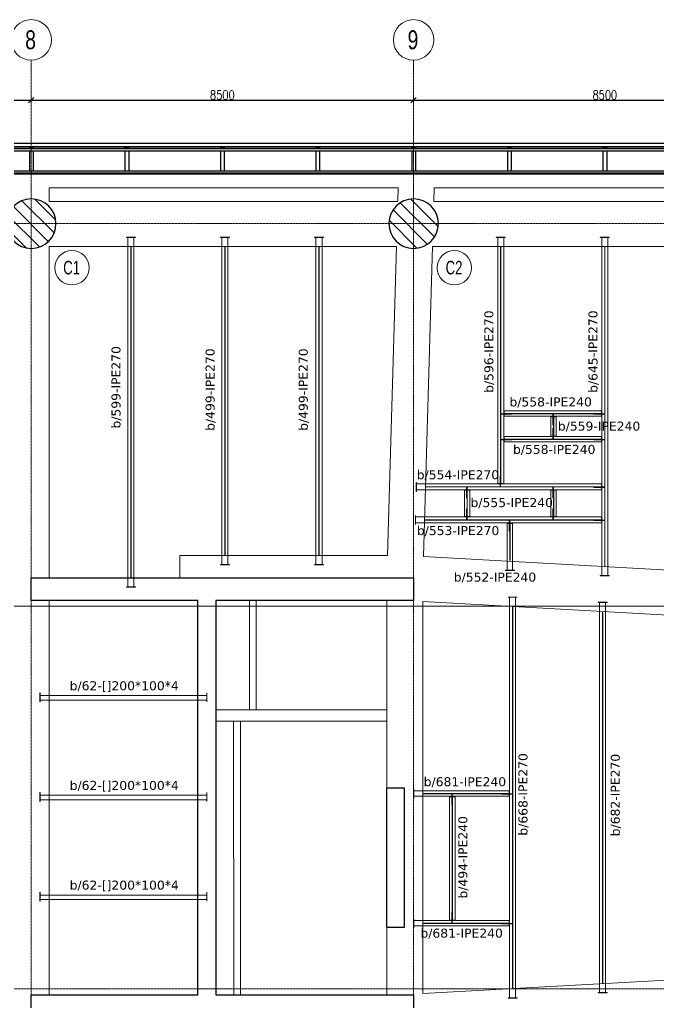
# Model space of a CAD drawing. Header units: millimetres. Extents: x -900 to 75388, y -21218 to 30031.
# Drawn here: x 11539 to 25736, y 8203 to 30031 of the extents above; entities that cross this region are included whole.
import ezdxf
from ezdxf.enums import TextEntityAlignment as Align

# ---------------------------------------------------------------- set-up
doc = ezdxf.new("R2010")
doc.units = ezdxf.units.MM
doc.linetypes.add('Grid Line', pattern=[3.33375, 1.905, -0.47625, 0.47625, -0.47625])
for name, color, linetype, lineweight in [('0-1', 7, 'Continuous', 5), ('A_ALMA', 255, 'Continuous', 5), ('E_B_PLACA-1', 10, 'Continuous', 25), ('E_B_PLACA-2', 254, 'Continuous', 25), ('E_COLUMNAS', 1, 'Continuous', 18), ('E_COLUMNAS-3', 1, 'Continuous', 35), ('E_COLUMNAS-4', 1, 'Continuous', 25), ('E_EJES', 8, 'Continuous', 9), ('E_EJES-1', 8, 'Grid Line', 9), ('E_MUROS-1', 2, 'Continuous', 25), ('E_TEXTO', 3, 'Continuous', 9), ('E_VIGAS', 5, 'Continuous', 9), ('E_VIGAS-1', 5, 'Continuous', 25), ('E_VIGAS-2', 10, 'Continuous', 25), ('E_VIGAS-3', 5, 'Continuous', 25), ('I-WALL-1', 2, 'Continuous', 18), ('P-PLATINA', 6, 'Continuous', 15), ('VIGAS_HCB', 253, 'Continuous', 15)]:
    doc.layers.add(name, color=color, linetype=linetype, lineweight=lineweight)
doc.layers.add('COTAS', color=8, linetype='Continuous')
doc.styles.add('Arial Narrow', font='', dxfattribs={"width": 0.85, "height": 0.3})
doc.styles.add('CNI_COTAS', font='romans.shx', dxfattribs={"width": 0.8})
doc.styles.add('Swis721 LtCn BT', font='swisscl.ttf', dxfattribs={"height": 0.42})
doc.styles.add('VERDANA', font='verdana.ttf')
doc.styles.get('Arial Narrow').set_extended_font_data('Arial Narrow')
doc.dimstyles.new('1.5', dxfattribs={"dimscale": 0, "dimtxt": 200, "dimasz": 120, "dimexe": 4, "dimexo": 4, "dimgap": 15, "dimtad": 1, "dimdec": 0, "dimzin": 4, "dimdsep": 46, "dimtxsty": 'CNI_COTAS', "dimblk": 'OBLIQUE', "dimcen": -0.09, "dimclrd": 256, "dimclrt": 3, "dimadec": 0, "dimazin": 0, "dimtfac": 1, "dimtdec": 0, "dimtmove": 2, "dimatfit": 0, "dimldrblk": 'OBLIQUE', "dimfxl": 0.05, "dimtolj": 1, "dimtzin": 0, "dimarcsym": 0})

# ---------------------------------------------------------------- blocks, each defined once
blk = doc.blocks.new('EST_SFM_VIGA-METALICA-SECCION-C - EST_SFM_VIGA-METALICA-UPN160-1604346-_58_00m_N_E_-NIVEL-15 DOC')
at = {"layer": 'E_VIGAS-1'}
for p, q in [((30.11, 0.018), (-30.277, 0.018)), ((-30.272, -0.047), (30.104, -0.047))]:
    blk.add_line(p, q, dxfattribs=at)
blk = doc.blocks.new('EST_SFM_VIGA-METALICA-SECCION-C - EST_SFM_VIGA-METALICA-UPN100-1526554-_58_00m_N_E_-NIVEL-15 DOC')
at = {"layer": 'E_VIGAS-2'}
for p, q in [((34.942, 0.018), (-34.929, 0.018)), ((-34.929, -0.032), (34.942, -0.032))]:
    blk.add_line(p, q, dxfattribs=at)
blk = doc.blocks.new('EST_SFM_VIGA-METALICA-SECCION-C - EST_SFM_VIGA-METALICA-UPN100-1526616-_58_00m_N_E_-NIVEL-15 DOC')
at = {"layer": 'E_VIGAS-2'}
for p, q in [((34.044, 0.032), (-34.827, 0.032)), ((-34.827, -0.018), (34.044, -0.018))]:
    blk.add_line(p, q, dxfattribs=at)
blk = doc.blocks.new('DCTIB_CNI_EST_MOD-1A-FAC_0001_rvt-1-_58_00m_N_E_-NIVEL-15 DOC')
at = {"layer": 'E_B_PLACA-1'}
for p, q in [((-75.147, 167.83), (-5.177, 167.83)), ((-5.727, 167.28), (-74.597, 167.28))]:
    blk.add_line(p, q, dxfattribs=at)
at = {"layer": 'E_B_PLACA-2'}
for p, q in [((-5.177, 167.83), (-75.147, 167.83)), ((-74.597, 167.28), (-5.727, 167.28))]:
    blk.add_line(p, q, dxfattribs=at)
at = {"layer": 'E_VIGAS-1'}
for p, q in [((-65.665, 167.864), (-65.665, 167.878)), ((-65.665, 167.859), (-65.665, 167.864)), ((-65.66, 167.878), (-65.66, 167.864)), ((-65.66, 167.864), (-65.66, 167.859)), ((-63.54, 167.864), (-63.54, 167.878)), ((-63.54, 167.859), (-63.54, 167.864)), ((-63.535, 167.878), (-63.535, 167.864)), ((-63.535, 167.864), (-63.535, 167.859)), ((-61.415, 167.864), (-61.415, 167.878)), ((-61.415, 167.859), (-61.415, 167.864)), ((-61.41, 167.878), (-61.41, 167.864)), ((-61.41, 167.864), (-61.41, 167.859)), ((-59.29, 167.864), (-59.29, 167.878)), ((-59.29, 167.859), (-59.29, 167.864)), ((-59.285, 167.878), (-59.285, 167.864)), ((-59.285, 167.864), (-59.285, 167.859)), ((-57.165, 167.864), (-57.165, 167.878)), ((-57.165, 167.859), (-57.165, 167.864)), ((-57.16, 167.878), (-57.16, 167.864)), ((-57.16, 167.864), (-57.16, 167.859)), ((-55.04, 167.864), (-55.04, 167.878)), ((-55.04, 167.859), (-55.04, 167.864)), ((-55.035, 167.878), (-55.035, 167.864)), ((-55.035, 167.864), (-55.035, 167.859)), ((-52.915, 167.864), (-52.915, 167.878)), ((-52.915, 167.859), (-52.915, 167.864)), ((-52.91, 167.878), (-52.91, 167.864)), ((-52.91, 167.864), (-52.91, 167.859)), ((-65.703, 167.858), (-65.703, 167.859)), ((-65.703, 167.859), (-65.675, 167.859)), ((-65.621, 167.858), (-65.703, 167.858)), ((-65.703, 167.858), (-65.703, 167.83)), ((-65.703, 167.78), (-65.703, 167.33)), ((-65.649, 167.859), (-65.621, 167.859)), ((-65.621, 167.859), (-65.621, 167.858)), ((-65.621, 167.858), (-65.621, 167.83)), ((-65.621, 167.78), (-65.621, 167.33)), ((-63.578, 167.858), (-63.578, 167.859)), ((-63.578, 167.859), (-63.55, 167.859)), ((-63.496, 167.858), (-63.578, 167.858)), ((-63.578, 167.858), (-63.578, 167.83)), ((-63.578, 167.78), (-63.578, 167.33)), ((-63.524, 167.859), (-63.496, 167.859)), ((-63.496, 167.859), (-63.496, 167.858)), ((-63.496, 167.858), (-63.496, 167.83)), ((-63.496, 167.78), (-63.496, 167.33)), ((-61.453, 167.858), (-61.453, 167.859)), ((-61.453, 167.859), (-61.425, 167.859)), ((-61.371, 167.858), (-61.453, 167.858)), ((-61.453, 167.858), (-61.453, 167.83)), ((-61.453, 167.78), (-61.453, 167.33)), ((-61.399, 167.859), (-61.371, 167.859)), ((-61.371, 167.859), (-61.371, 167.858)), ((-61.371, 167.858), (-61.371, 167.83)), ((-61.371, 167.78), (-61.371, 167.33)), ((-59.328, 167.859), (-59.3, 167.859)), ((-59.328, 167.858), (-59.328, 167.859)), ((-59.246, 167.858), (-59.328, 167.858)), ((-59.328, 167.83), (-59.328, 167.858)), ((-59.328, 167.33), (-59.328, 167.78)), ((-59.274, 167.859), (-59.246, 167.859)), ((-59.246, 167.859), (-59.246, 167.858)), ((-59.246, 167.83), (-59.246, 167.858)), ((-59.246, 167.33), (-59.246, 167.78)), ((-57.203, 167.858), (-57.203, 167.859)), ((-57.203, 167.859), (-57.176, 167.859)), ((-57.121, 167.858), (-57.203, 167.858)), ((-57.203, 167.858), (-57.203, 167.83)), ((-57.203, 167.78), (-57.203, 167.33)), ((-57.149, 167.859), (-57.121, 167.859)), ((-57.121, 167.859), (-57.121, 167.858)), ((-57.121, 167.858), (-57.121, 167.83)), ((-57.121, 167.78), (-57.121, 167.33)), ((-55.078, 167.858), (-55.078, 167.859)), ((-55.078, 167.859), (-55.05, 167.859)), ((-54.996, 167.858), (-55.078, 167.858)), ((-55.078, 167.858), (-55.078, 167.83)), ((-55.078, 167.78), (-55.078, 167.33)), ((-55.024, 167.859), (-54.996, 167.859)), ((-54.996, 167.859), (-54.996, 167.858)), ((-54.996, 167.858), (-54.996, 167.83)), ((-54.996, 167.78), (-54.996, 167.33)), ((-52.953, 167.858), (-52.953, 167.859)), ((-52.953, 167.859), (-52.925, 167.859)), ((-52.871, 167.858), (-52.953, 167.858)), ((-52.953, 167.858), (-52.953, 167.83)), ((-52.953, 167.78), (-52.953, 167.33)), ((-52.899, 167.859), (-52.871, 167.859)), ((-52.871, 167.859), (-52.871, 167.858)), ((-52.871, 167.858), (-52.871, 167.83)), ((-52.871, 167.78), (-52.871, 167.33)), ((-65.703, 167.28), (-65.703, 167.263)), ((-65.621, 167.263), (-65.703, 167.263)), ((-65.621, 167.28), (-65.621, 167.263)), ((-63.578, 167.28), (-63.578, 167.263)), ((-63.496, 167.263), (-63.578, 167.263)), ((-63.496, 167.28), (-63.496, 167.263)), ((-61.453, 167.28), (-61.453, 167.263)), ((-61.371, 167.263), (-61.453, 167.263)), ((-61.371, 167.28), (-61.371, 167.263)), ((-59.328, 167.263), (-59.328, 167.28)), ((-59.246, 167.263), (-59.328, 167.263)), ((-59.246, 167.263), (-59.246, 167.28)), ((-57.203, 167.28), (-57.203, 167.263)), ((-57.121, 167.263), (-57.203, 167.263)), ((-57.121, 167.28), (-57.121, 167.263)), ((-55.078, 167.28), (-55.078, 167.263)), ((-54.996, 167.263), (-55.078, 167.263)), ((-54.996, 167.28), (-54.996, 167.263)), ((-52.953, 167.28), (-52.953, 167.26)), ((-52.871, 167.26), (-52.953, 167.26)), ((-52.871, 167.28), (-52.871, 167.26))]:
    blk.add_line(p, q, dxfattribs=at)
for points, knots in [([(-65.675, 167.859), (-65.674, 167.859), (-65.673, 167.859), (-65.67, 167.859), (-65.668, 167.86), (-65.666, 167.86), (-65.665, 167.862), (-65.665, 167.863), (-65.665, 167.864)], [0, 0, 0, 0, 0.142857, 0.285714, 0.428571, 0.571429, 0.785714, 1, 1, 1, 1]), ([(-65.665, 167.864), (-65.665, 167.863), (-65.665, 167.862), (-65.667, 167.86), (-65.668, 167.86), (-65.67, 167.859), (-65.671, 167.859), (-65.672, 167.859), (-65.674, 167.859), (-65.675, 167.859)], [0, 0, 0, 0, 0.285714, 0.428571, 0.571429, 0.678571, 0.732143, 0.785714, 1, 1, 1, 1]), ([(-65.649, 167.859), (-65.65, 167.859), (-65.651, 167.859), (-65.654, 167.859), (-65.656, 167.86), (-65.658, 167.86), (-65.659, 167.862), (-65.66, 167.863), (-65.66, 167.864)], [0, 0, 0, 0, 0.142857, 0.285714, 0.428571, 0.571429, 0.785714, 1, 1, 1, 1]), ([(-65.66, 167.864), (-65.66, 167.863), (-65.659, 167.862), (-65.658, 167.86), (-65.656, 167.86), (-65.655, 167.859), (-65.654, 167.859), (-65.652, 167.859), (-65.65, 167.859), (-65.649, 167.859)], [0, 0, 0, 0, 0.285714, 0.428571, 0.571429, 0.678571, 0.732143, 0.785714, 1, 1, 1, 1]), ([(-63.55, 167.859), (-63.549, 167.859), (-63.548, 167.859), (-63.545, 167.859), (-63.543, 167.86), (-63.541, 167.86), (-63.54, 167.862), (-63.54, 167.863), (-63.54, 167.864)], [0, 0, 0, 0, 0.142857, 0.285714, 0.428571, 0.571429, 0.785714, 1, 1, 1, 1]), ([(-63.54, 167.864), (-63.54, 167.863), (-63.54, 167.862), (-63.542, 167.86), (-63.543, 167.86), (-63.545, 167.859), (-63.546, 167.859), (-63.547, 167.859), (-63.549, 167.859), (-63.55, 167.859)], [0, 0, 0, 0, 0.285714, 0.428571, 0.571429, 0.678571, 0.732143, 0.785714, 1, 1, 1, 1]), ([(-63.524, 167.859), (-63.525, 167.859), (-63.526, 167.859), (-63.529, 167.859), (-63.531, 167.86), (-63.533, 167.86), (-63.534, 167.862), (-63.535, 167.863), (-63.535, 167.864)], [0, 0, 0, 0, 0.142857, 0.285714, 0.428571, 0.571429, 0.785714, 1, 1, 1, 1]), ([(-63.535, 167.864), (-63.535, 167.863), (-63.534, 167.862), (-63.533, 167.86), (-63.531, 167.86), (-63.53, 167.859), (-63.529, 167.859), (-63.527, 167.859), (-63.525, 167.859), (-63.524, 167.859)], [0, 0, 0, 0, 0.285714, 0.428571, 0.571429, 0.678571, 0.732143, 0.785714, 1, 1, 1, 1]), ([(-61.425, 167.859), (-61.424, 167.859), (-61.423, 167.859), (-61.42, 167.859), (-61.418, 167.86), (-61.416, 167.86), (-61.415, 167.862), (-61.415, 167.863), (-61.415, 167.864)], [0, 0, 0, 0, 0.142857, 0.285714, 0.428571, 0.571429, 0.785714, 1, 1, 1, 1]), ([(-61.415, 167.864), (-61.415, 167.863), (-61.415, 167.862), (-61.417, 167.86), (-61.418, 167.86), (-61.42, 167.859), (-61.421, 167.859), (-61.422, 167.859), (-61.424, 167.859), (-61.425, 167.859)], [0, 0, 0, 0, 0.285714, 0.428571, 0.571429, 0.678571, 0.732143, 0.785714, 1, 1, 1, 1]), ([(-61.399, 167.859), (-61.4, 167.859), (-61.401, 167.859), (-61.404, 167.859), (-61.406, 167.86), (-61.408, 167.86), (-61.409, 167.862), (-61.41, 167.863), (-61.41, 167.864)], [0, 0, 0, 0, 0.142857, 0.285714, 0.428571, 0.571429, 0.785714, 1, 1, 1, 1]), ([(-61.41, 167.864), (-61.41, 167.863), (-61.409, 167.862), (-61.408, 167.86), (-61.406, 167.86), (-61.405, 167.859), (-61.404, 167.859), (-61.402, 167.859), (-61.4, 167.859), (-61.399, 167.859)], [0, 0, 0, 0, 0.285714, 0.428571, 0.571429, 0.678571, 0.732143, 0.785714, 1, 1, 1, 1]), ([(-59.29, 167.864), (-59.29, 167.863), (-59.29, 167.862), (-59.292, 167.86), (-59.293, 167.86), (-59.295, 167.859), (-59.296, 167.859), (-59.297, 167.859), (-59.299, 167.859), (-59.3, 167.859)], [0, 0, 0, 0, 0.285714, 0.428571, 0.571429, 0.678571, 0.732143, 0.785714, 1, 1, 1, 1]), ([(-59.3, 167.859), (-59.299, 167.859), (-59.298, 167.859), (-59.295, 167.859), (-59.293, 167.86), (-59.291, 167.86), (-59.29, 167.862), (-59.29, 167.863), (-59.29, 167.864)], [0, 0, 0, 0, 0.142857, 0.285714, 0.428571, 0.571429, 0.785714, 1, 1, 1, 1]), ([(-59.285, 167.864), (-59.285, 167.863), (-59.284, 167.862), (-59.283, 167.86), (-59.281, 167.86), (-59.28, 167.859), (-59.279, 167.859), (-59.277, 167.859), (-59.275, 167.859), (-59.274, 167.859)], [0, 0, 0, 0, 0.285714, 0.428571, 0.571429, 0.678571, 0.732143, 0.785714, 1, 1, 1, 1]), ([(-59.274, 167.859), (-59.275, 167.859), (-59.276, 167.859), (-59.279, 167.859), (-59.281, 167.86), (-59.283, 167.86), (-59.284, 167.862), (-59.285, 167.863), (-59.285, 167.864)], [0, 0, 0, 0, 0.142857, 0.285714, 0.428571, 0.571429, 0.785714, 1, 1, 1, 1]), ([(-57.176, 167.859), (-57.175, 167.859), (-57.173, 167.859), (-57.171, 167.859), (-57.168, 167.86), (-57.167, 167.86), (-57.165, 167.862), (-57.165, 167.863), (-57.165, 167.864)], [0, 0, 0, 0, 0.142857, 0.285714, 0.428571, 0.571429, 0.785714, 1, 1, 1, 1]), ([(-57.165, 167.864), (-57.165, 167.863), (-57.165, 167.862), (-57.167, 167.86), (-57.168, 167.86), (-57.17, 167.859), (-57.171, 167.859), (-57.173, 167.859), (-57.174, 167.859), (-57.176, 167.859)], [0, 0, 0, 0, 0.285714, 0.428571, 0.571429, 0.678571, 0.732143, 0.785714, 1, 1, 1, 1]), ([(-57.149, 167.859), (-57.15, 167.859), (-57.152, 167.859), (-57.154, 167.859), (-57.156, 167.86), (-57.158, 167.86), (-57.16, 167.862), (-57.16, 167.863), (-57.16, 167.864)], [0, 0, 0, 0, 0.142857, 0.285714, 0.428571, 0.571429, 0.785714, 1, 1, 1, 1]), ([(-57.16, 167.864), (-57.16, 167.863), (-57.159, 167.862), (-57.158, 167.86), (-57.156, 167.86), (-57.155, 167.859), (-57.154, 167.859), (-57.152, 167.859), (-57.15, 167.859), (-57.149, 167.859)], [0, 0, 0, 0, 0.285714, 0.428571, 0.571429, 0.678571, 0.732143, 0.785714, 1, 1, 1, 1]), ([(-55.05, 167.859), (-55.049, 167.859), (-55.048, 167.859), (-55.045, 167.859), (-55.043, 167.86), (-55.041, 167.86), (-55.04, 167.862), (-55.04, 167.863), (-55.04, 167.864)], [0, 0, 0, 0, 0.142857, 0.285714, 0.428571, 0.571429, 0.785714, 1, 1, 1, 1]), ([(-55.04, 167.864), (-55.04, 167.863), (-55.04, 167.862), (-55.042, 167.86), (-55.043, 167.86), (-55.045, 167.859), (-55.046, 167.859), (-55.047, 167.859), (-55.049, 167.859), (-55.05, 167.859)], [0, 0, 0, 0, 0.285714, 0.428571, 0.571429, 0.678571, 0.732143, 0.785714, 1, 1, 1, 1]), ([(-55.024, 167.859), (-55.025, 167.859), (-55.026, 167.859), (-55.029, 167.859), (-55.031, 167.86), (-55.033, 167.86), (-55.034, 167.862), (-55.035, 167.863), (-55.035, 167.864)], [0, 0, 0, 0, 0.142857, 0.285714, 0.428571, 0.571429, 0.785714, 1, 1, 1, 1]), ([(-55.035, 167.864), (-55.035, 167.863), (-55.034, 167.862), (-55.033, 167.86), (-55.031, 167.86), (-55.03, 167.859), (-55.029, 167.859), (-55.027, 167.859), (-55.025, 167.859), (-55.024, 167.859)], [0, 0, 0, 0, 0.285714, 0.428571, 0.571429, 0.678571, 0.732143, 0.785714, 1, 1, 1, 1]), ([(-52.925, 167.859), (-52.924, 167.859), (-52.923, 167.859), (-52.92, 167.859), (-52.918, 167.86), (-52.916, 167.86), (-52.915, 167.862), (-52.915, 167.863), (-52.915, 167.864)], [0, 0, 0, 0, 0.142857, 0.285714, 0.428571, 0.571429, 0.785714, 1, 1, 1, 1]), ([(-52.915, 167.864), (-52.915, 167.863), (-52.915, 167.862), (-52.917, 167.86), (-52.918, 167.86), (-52.92, 167.859), (-52.921, 167.859), (-52.922, 167.859), (-52.924, 167.859), (-52.925, 167.859)], [0, 0, 0, 0, 0.285714, 0.428571, 0.571429, 0.678571, 0.732143, 0.785714, 1, 1, 1, 1]), ([(-52.899, 167.859), (-52.9, 167.859), (-52.901, 167.859), (-52.904, 167.859), (-52.906, 167.86), (-52.908, 167.86), (-52.909, 167.862), (-52.91, 167.863), (-52.91, 167.864)], [0, 0, 0, 0, 0.142857, 0.285714, 0.428571, 0.571429, 0.785714, 1, 1, 1, 1]), ([(-52.91, 167.864), (-52.91, 167.863), (-52.909, 167.862), (-52.908, 167.86), (-52.906, 167.86), (-52.905, 167.859), (-52.904, 167.859), (-52.902, 167.859), (-52.9, 167.859), (-52.899, 167.859)], [0, 0, 0, 0, 0.285714, 0.428571, 0.571429, 0.678571, 0.732143, 0.785714, 1, 1, 1, 1])]:
    blk.add_open_spline(points, degree=3, knots=knots, dxfattribs=at)
for name, p in [('EST_SFM_VIGA-METALICA-SECCION-C - EST_SFM_VIGA-METALICA-UPN160-1604346-_58_00m_N_E_-NIVEL-15 DOC', (-40.081, 167.925)), ('EST_SFM_VIGA-METALICA-SECCION-C - EST_SFM_VIGA-METALICA-UPN100-1526554-_58_00m_N_E_-NIVEL-15 DOC', (-40.169, 167.812)), ('EST_SFM_VIGA-METALICA-SECCION-C - EST_SFM_VIGA-METALICA-UPN100-1526616-_58_00m_N_E_-NIVEL-15 DOC', (-39.77, 167.298))]:
    blk.add_blockref(name, p, dxfattribs=at)
blk = doc.blocks.new('EST_SCM_COLUMNA-SECCION-CIRCULAR - EST_SCM_COLUMNA-CONCRETO-CIRCULAR_Ø_110cm-1246219-_58_00m_N_E_-NIVEL-15 DOC')
at = {"layer": 'E_COLUMNAS'}
h = blk.add_hatch(dxfattribs=at)
h.set_pattern_fill('FP_15', color=256, style=0, pattern_type=2)
h.set_pattern_definition([(135, (65.662, -166.162), (-0.15909903, -0.15909903), [])])
h.paths.add_polyline_path([(0.041, -0.548), (0.122, -0.536), (0.201, -0.512), (0.275, -0.476), (0.343, -0.43), (0.403, -0.374), (0.454, -0.31), (0.496, -0.239), (0.526, -0.162), (0.544, -0.082), (0.55, 0), (0.544, 0.082), (0.526, 0.162), (0.492, 0.245), (0.454, 0.31), (0.402, 0.375), (0.343, 0.43), (0.275, 0.476), (0.201, 0.512), (0.122, 0.536), (0.041, 0.548), (-0.041, 0.548), (-0.122, 0.536), (-0.201, 0.512), (-0.275, 0.476), (-0.343, 0.43), (-0.403, 0.374), (-0.454, 0.31), (-0.496, 0.239), (-0.526, 0.162), (-0.544, 0.082), (-0.55, 0), (-0.544, -0.082), (-0.526, -0.162), (-0.496, -0.239), (-0.454, -0.31), (-0.403, -0.374), (-0.343, -0.43), (-0.275, -0.476), (-0.201, -0.512), (-0.122, -0.536), (-0.041, -0.548)])
at = {"layer": 'E_COLUMNAS-4'}
for start, end in [(0, 180), (180, 0)]:
    blk.add_arc((0, 0), 0.55, start, end, dxfattribs=at)
blk = doc.blocks.new('EST_SCM_COLUMNA-SECCION-CIRCULAR - EST_SCM_COLUMNA-CONCRETO-CIRCULAR_Ø_110cm-V18-_58_00m_N_E_-NIVEL-15 DOC')
at = {"layer": 'E_COLUMNAS'}
h = blk.add_hatch(dxfattribs=at)
h.set_pattern_fill('FP_17', color=256, style=0, pattern_type=2)
h.set_pattern_definition([(135, (57.162, -166.162), (-0.15909903, -0.15909903), [])])
h.paths.add_polyline_path([(-0.041, -0.548), (0.041, -0.548), (0.122, -0.536), (0.204, -0.511), (0.275, -0.476), (0.343, -0.43), (0.403, -0.374), (0.454, -0.31), (0.496, -0.239), (0.526, -0.162), (0.544, -0.082), (0.55, 0), (0.544, 0.082), (0.526, 0.162), (0.496, 0.239), (0.454, 0.31), (0.402, 0.375), (0.343, 0.43), (0.275, 0.476), (0.201, 0.512), (0.122, 0.536), (0.041, 0.548), (-0.041, 0.548), (-0.122, 0.536), (-0.201, 0.512), (-0.275, 0.476), (-0.343, 0.43), (-0.403, 0.374), (-0.454, 0.31), (-0.496, 0.239), (-0.526, 0.162), (-0.544, 0.082), (-0.55, 0), (-0.544, -0.082), (-0.526, -0.162), (-0.496, -0.239), (-0.454, -0.31), (-0.403, -0.374), (-0.343, -0.43), (-0.275, -0.476), (-0.201, -0.512), (-0.122, -0.536), (-0.079, -0.543)])
at = {"layer": 'E_COLUMNAS-4'}
for start, end in [(0, 180), (180, 0)]:
    blk.add_arc((0, 0), 0.55, start, end, dxfattribs=at)
blk = doc.blocks.new('Grid - CNI_NOMBRE EJES-372759-_58_00m_N_E_-NIVEL-15 DOC')
at = {"layer": 'E_EJES'}
blk.add_circle((0, 0), 0.003, dxfattribs=at)
blk = doc.blocks.new('CNI_TAG COLUMNAS CONCRETO MARCA - CNI_COLUMNA CONCRETO-582370-_58_00m_N_E_-NIVEL-15 DOC')
at = {"layer": 'E_TEXTO'}
for start, end in [(360, 180), (180, 360)]:
    blk.add_arc((0.00026, -0.00015), 0.00254, start, end, dxfattribs=at)
blk = doc.blocks.new('_Oblique')
at = {"color": 0, "linetype": 'ByBlock', "lineweight": -2}
blk.add_line((-0.5, -0.5), (0.5, 0.5), dxfattribs=at)
blk = doc.blocks.new('*D171')
at = {"layer": 'COTAS', "lineweight": -2, "transparency": 16777216}
blk.add_line((3296, 28243), (11796, 28243), dxfattribs=at)
at = {"layer": 'Defpoints', "color": 0, "transparency": 16777216}
for p in [(3296, 28243), (11796, 28243), (11796, 28243)]:
    blk.add_point(p, dxfattribs=at)
at = {"layer": 'COTAS', "lineweight": -2, "transparency": 16777216, "xscale": 120, "yscale": 120, "zscale": 120, "rotation": 180}
blk.add_blockref('_Oblique', (3296, 28243), dxfattribs=at)
at = {"layer": 'COTAS', "lineweight": -2, "transparency": 16777216, "xscale": 120, "yscale": 120, "zscale": 120}
blk.add_blockref('_Oblique', (11796, 28243), dxfattribs=at)
at = {"layer": 'COTAS', "color": 3, "transparency": 16777216, "insert": (7546, 28358), "char_height": 200, "attachment_point": 5, "style": 'CNI_COTAS'}
blk.add_mtext('\\A1;8500', dxfattribs=at)
blk = doc.blocks.new('*D172')
at = {"layer": 'COTAS', "lineweight": -2, "transparency": 16777216}
blk.add_line((11796, 28243), (20296, 28243), dxfattribs=at)
at = {"layer": 'Defpoints', "color": 0, "transparency": 16777216}
for p in [(11796, 28243), (20296, 28243), (20296, 28243)]:
    blk.add_point(p, dxfattribs=at)
at = {"layer": 'COTAS', "lineweight": -2, "transparency": 16777216, "xscale": 120, "yscale": 120, "zscale": 120, "rotation": 180}
blk.add_blockref('_Oblique', (11796, 28243), dxfattribs=at)
at = {"layer": 'COTAS', "lineweight": -2, "transparency": 16777216, "xscale": 120, "yscale": 120, "zscale": 120}
blk.add_blockref('_Oblique', (20296, 28243), dxfattribs=at)
at = {"layer": 'COTAS', "color": 3, "transparency": 16777216, "insert": (16046, 28358), "char_height": 200, "attachment_point": 5, "style": 'CNI_COTAS'}
blk.add_mtext('\\A1;8500', dxfattribs=at)
blk = doc.blocks.new('*D173')
at = {"layer": 'COTAS', "lineweight": -2, "transparency": 16777216}
blk.add_line((20296, 28243), (28796, 28243), dxfattribs=at)
at = {"layer": 'Defpoints', "color": 0, "transparency": 16777216}
for p in [(20296, 28243), (28796, 28243), (28796, 28243)]:
    blk.add_point(p, dxfattribs=at)
at = {"layer": 'COTAS', "lineweight": -2, "transparency": 16777216, "xscale": 120, "yscale": 120, "zscale": 120, "rotation": 180}
blk.add_blockref('_Oblique', (20296, 28243), dxfattribs=at)
at = {"layer": 'COTAS', "lineweight": -2, "transparency": 16777216, "xscale": 120, "yscale": 120, "zscale": 120}
blk.add_blockref('_Oblique', (28796, 28243), dxfattribs=at)
at = {"layer": 'COTAS', "color": 3, "transparency": 16777216, "insert": (24546, 28358), "char_height": 200, "attachment_point": 5, "style": 'CNI_COTAS'}
blk.add_mtext('\\A1;8500', dxfattribs=at)

msp = doc.modelspace()

# ---------------------------------------------------------------- linework, layer by layer
at = {"layer": 'A_ALMA'}
for p, q in [((14009.6, 17640.2), (14009.6, 24980)), ((14016.2, 17640.2), (14016.2, 24980)), ((16099.6, 18140.2), (16099.6, 24980)), ((16106.2, 18140.2), (16106.2, 24980)), ((18189.6, 18140.2), (18189.6, 24980)), ((18196.2, 18140.2), (18196.2, 24980)), ((22229.1, 19730.9), (22229.1, 24980)), ((22235.7, 19730.9), (22235.7, 24980)), ((24543, 17892.7), (24543, 24980)), ((24549.6, 17892.7), (24549.6, 24980)), ((22309.9, 21283.3), (24469.8, 21283.3)), ((22309.9, 21277.1), (24469.8, 21277.1)), ((23404.4, 20780.2), (23404.4, 21210.2)), ((23410.6, 20780.2), (23410.6, 21210.2)), ((22309.9, 20713.3), (24469.8, 20713.3)), ((22309.9, 20707.1), (24469.8, 20707.1)), ((20572.5, 19656.7), (24469.9, 19656.7)), ((20572.5, 19650.1), (24469.9, 19650.1)), ((21483.4, 18995.9), (21483.4, 19576.1)), ((21489.6, 18995.9), (21489.6, 19576.1)), ((23403.4, 18995.9), (23403.4, 19576.1)), ((23409.6, 18995.9), (23409.6, 19576.1)), ((20551.6, 18921.6), (24469.9, 18921.6)), ((20551.6, 18915), (24469.9, 18915)), ((22433.3, 18016.4), (22433.3, 18838.1)), ((22439.5, 18016.4), (22439.5, 18838.1)), ((22493.2, 8513.5), (22493.2, 16989.6)), ((22499.8, 8513.5), (22499.8, 16989.6)), ((24493.2, 8630.8), (24493.2, 16871.9)), ((24499.8, 8630.8), (24499.8, 16871.9)), ((20507.6, 12842.7), (22416.3, 12842.7)), ((20507.6, 12836.5), (22416.3, 12836.5)), ((21153.4, 10028.2), (21153.4, 12770.4)), ((21159.6, 10028.2), (21159.6, 12770.4)), ((20507.6, 9961.1), (22416.3, 9961.1)), ((20507.6, 9954.9), (22416.3, 9954.9))]:
    msp.add_line(p, q, dxfattribs=at)
at = {"layer": 'E_EJES-1'}
for p, q in [((11796.4, -4117.1), (11796.4, 29130.8)), ((20296.4, -4117.1), (20296.4, 29130.8)), ((0, 25500), (74488.4, 25500)), ((0, 17000), (74488.4, 17000)), ((2198.1, 17000), (74488.4, 17000)), ((0, 8500), (74488.4, 8500))]:
    msp.add_line(p, q, dxfattribs=at)
at = {"layer": 'E_MUROS-1'}
for points in [[(20296.5, 17630.2), (20296.5, 17130.2), (15896.4, 17130.2), (15896.4, 8370.2), (20296.5, 8370.2), (20296.5, 7870.2), (11796.5, 7870.2), (11796.5, 8370.2), (15496.4, 8370.2), (15496.4, 17130.2), (11796.5, 17130.2), (11796.5, 17630.2)], [(20096.6, 9872.5), (20096.6, 12956.6), (19696.6, 12956.6), (19696.6, 9872.5)]]:
    msp.add_lwpolyline(points, close=True, dxfattribs=at)
at = {"layer": 'E_VIGAS', "color": 30, "true_color": 0xf26722}
for p, q in [((15896.4, 14697.8), (19696.4, 14697.9)), ((19696.4, 14447.9), (15896.4, 14447.8))]:
    msp.add_line(p, q, dxfattribs=at)
for points in [[(9397.3, 26595.9), (9397.4, -1095.9), (65197.6, -1095.8), (65197.5, 26595.9)], [(12197.3, 25990.1), (19943.1, 25990.1), (19951.8, 26295.9), (12197.3, 26295.9)], [(20743.4, 25990.1), (28497.3, 25990.1), (28497.3, 26295.9), (20752.1, 26295.9)], [(20714.9, 24990.1), (20518.4, 18106.6), (28497.3, 17664.9), (28497.3, 24990.1)]]:
    msp.add_lwpolyline(points, close=True, dxfattribs=at)
for points in [[(12197.3, 17630.2), (12197.3, 24990.1), (19914.5, 24990.1), (19718.8, 18130.2), (15097.3, 18130.2), (15097.3, 17632.6)], [(12197.3, 8370.2), (12197.3, 17130.2)], [(16796.4, 17127.8), (16796.4, 14697.8), (16646.4, 14697.8), (16646.4, 17127.8)], [(19697.6, 8370.2), (19697.6, 8370.2), (19697.6, 17130.2), (19697.6, 17130.2)], [(20497.5, 8397.2), (28497.3, 8839.1), (28497.3, 16663.4), (20497.6, 17106.2), (20497.6, 8397.2)], [(16296.4, 8367.8), (16296.3, 14447.8), (16446.3, 14447.8), (16446.4, 8367.8)]]:
    msp.add_lwpolyline(points, dxfattribs=at)
at = {"layer": 'E_VIGAS-3'}
for p, q in [((12196.3, 17132.5), (12196.3, 17130.1)), ((15096.4, 17130.1), (15096.4, 17132.5)), ((20096.6, 10018.5), (20096.8, 10018.5))]:
    msp.add_line(p, q, dxfattribs=at)
at = {"layer": 'I-WALL-1'}
for p, q in [((11796.6, 17630.1), (11796.6, 17130.1)), ((20296.6, 17130.1), (20296.6, 17630.1)), ((15896.5, 8370.1), (15896.5, 17130.1)), ((15896.5, 17130.1), (20296.6, 17130.1)), ((19696.6, 12956.6), (19696.6, 9872.5)), ((20096.6, 12956.6), (19696.6, 12956.6)), ((20096.6, 9872.5), (20096.6, 12956.6)), ((19696.6, 9872.5), (20096.6, 9872.5)), ((15496.5, 8370.1), (11796.6, 8370.1)), ((11796.6, 8370.1), (11796.6, 7870.1)), ((20296.6, 8370.1), (15896.5, 8370.1)), ((20296.6, 7870.1), (20296.6, 8370.1))]:
    msp.add_line(p, q, dxfattribs=at)
at = {"layer": 'P-PLATINA'}
for points in [[(22479.7, 21277.1), (22479.7, 21267.1), (22235.7, 21267.1), (22235.7, 21277.1)], [(23394.4, 21033.1), (23404.4, 21033.1), (23404.4, 21277.1), (23394.4, 21277.1)], [(24300, 21277.1), (24300, 21267.1), (24544, 21267.1), (24544, 21277.1)], [(23394.4, 20957.3), (23404.4, 20957.3), (23404.4, 20713.3), (23394.4, 20713.3)], [(22479.7, 20697.1), (22479.7, 20707.1), (22235.7, 20707.1), (22235.7, 20697.1)], [(24300, 20697.1), (24300, 20707.1), (24544, 20707.1), (24544, 20697.1)], [(22219.1, 19900.3), (22229.1, 19900.3), (22229.1, 19656.3), (22219.1, 19656.3)], [(21473.4, 19406.7), (21483.4, 19406.7), (21483.4, 19650.7), (21473.4, 19650.7)], [(23393.5, 19406.9), (23403.5, 19406.9), (23403.5, 19650.9), (23393.5, 19650.9)], [(24300.1, 19640.1), (24300.1, 19650.1), (24544.1, 19650.1), (24544.1, 19640.1)], [(21473.4, 19165.4), (21483.4, 19165.4), (21483.4, 18921.4), (21473.4, 18921.4)], [(23393.5, 19165.6), (23403.5, 19165.6), (23403.5, 18921.6), (23393.5, 18921.6)], [(22423.3, 18670.8), (22433.3, 18670.8), (22433.3, 18914.8), (22423.3, 18914.8)], [(24300.1, 18905), (24300.1, 18915), (24544.1, 18915), (24544.1, 18905)], [(21143.4, 12593.5), (21153.4, 12593.5), (21153.4, 12837.5), (21143.4, 12837.5)], [(22493.2, 12836.5), (22493.2, 12826.5), (22249.2, 12826.5), (22249.2, 12836.5)], [(21143.4, 10205.1), (21153.4, 10205.1), (21153.4, 9961.1), (21143.4, 9961.1)], [(22493.2, 9954.9), (22493.2, 9944.9), (22249.2, 9944.9), (22249.2, 9954.9)]]:
    msp.add_lwpolyline(points, close=True, dxfattribs=at)
at = {"layer": 'VIGAS_HCB', "color": 8}
for points in [[(14112.9, 25196), (13912.9, 25196), (13912.9, 25190), (14112.9, 25190)], [(16202.9, 25196), (16002.9, 25196), (16002.9, 25190), (16202.9, 25190)], [(18292.9, 25196), (18092.9, 25196), (18092.9, 25190), (18292.9, 25190)], [(22332.4, 25196), (22132.4, 25196), (22132.4, 25190), (22332.4, 25190)], [(24646.3, 25196), (24446.3, 25196), (24446.3, 25190), (24646.3, 25190)], [(20356.5, 19753.4), (20356.5, 19553.4), (20362.5, 19553.4), (20362.5, 19753.4)], [(20335.6, 19018.3), (20335.6, 18818.3), (20341.6, 18818.3), (20341.6, 19018.3)], [(16202.9, 17930.2), (16002.9, 17930.2), (16002.9, 17924.2), (16202.9, 17924.2)], [(18292.9, 17930.2), (18092.9, 17930.2), (18092.9, 17924.2), (18292.9, 17924.2)], [(22536.5, 17800.3), (22336.5, 17800.3), (22336.5, 17794.3), (22536.5, 17794.3)], [(24646.3, 17683.6), (24446.3, 17683.6), (24446.3, 17677.6), (24646.3, 17677.6)], [(14112.9, 17430.2), (13912.9, 17430.2), (13912.9, 17424.2), (14112.9, 17424.2)], [(22596.5, 17205.6), (22396.5, 17205.6), (22396.5, 17199.6), (22596.5, 17199.6)], [(24596.5, 17087.9), (24396.5, 17087.9), (24396.5, 17081.9), (24596.5, 17081.9)], [(20291.6, 12940.2), (20291.6, 12740.2), (20297.6, 12740.2), (20297.6, 12940.2)], [(20291.6, 10058.5), (20291.6, 9858.5), (20297.6, 9858.5), (20297.6, 10058.5)], [(22596.5, 8303.5), (22396.5, 8303.5), (22396.5, 8297.5), (22596.5, 8297.5)], [(24596.5, 8420.8), (24396.5, 8420.8), (24396.5, 8414.8), (24596.5, 8414.8)]]:
    msp.add_lwpolyline(points, close=True, dxfattribs=at)
at = {"layer": 'VIGAS_HCB'}
for points in [[(13945.4, 17430.2), (14080.4, 17430.2), (14080.4, 25190), (13945.4, 25190)], [(16035.4, 17930.2), (16170.4, 17930.2), (16170.4, 25190), (16035.4, 25190)], [(18125.4, 17930.2), (18260.4, 17930.2), (18260.4, 25190), (18125.4, 25190)], [(22164.9, 25190), (22299.9, 25190), (22299.9, 19730.9), (22164.9, 19730.9)], [(24478.8, 25190), (24613.8, 25190), (24613.8, 17683.6), (24478.8, 17683.6)], [(24469.8, 21220.2), (22309.9, 21220.2), (22309.9, 21340.2), (24469.8, 21340.2)], [(23467.5, 20780.2), (23347.5, 20780.2), (23347.5, 21210.2), (23467.5, 21210.2)], [(24469.8, 20650.2), (22309.9, 20650.2), (22309.9, 20770.2), (24469.8, 20770.2)], [(20362.5, 19720.9), (24469.9, 19722), (24469.9, 19587), (20362.5, 19585.9)], [(21426.5, 19576.1), (21546.5, 19576.1), (21546.5, 18995.9), (21426.5, 18995.9)], [(23346.5, 19576.7), (23466.5, 19576.7), (23466.6, 18996.1), (23346.6, 18996.1)], [(20341.6, 18985.8), (24469.9, 18986.1), (24469.9, 18851.1), (20341.6, 18850.8)], [(22376.4, 18840.9), (22496.4, 18840.9), (22496.5, 17800.3), (22376.5, 17800.3)], [(22429, 17199.6), (22564, 17199.6), (22564, 8303.5), (22429, 8303.5)], [(24429, 8420.8), (24564, 8420.8), (24564, 17081.9), (24429, 17081.9)], [(11996.5, 15075.2), (11996.5, 14875.2), (11990.5, 14875.2), (11990.5, 15075.2)], [(15696.5, 15075.2), (15696.5, 14875.2), (15702.5, 14875.2), (15702.5, 15075.2)], [(15696.5, 14915.2), (12206.5, 14915.2), (11996.5, 14915.2), (11996.5, 15015.2), (15696.5, 15015.2)], [(22419, 12780.2), (20297.6, 12780.2), (20297.6, 12900.2), (22419, 12900.2)], [(11996.5, 12861.8), (11996.5, 12661.8), (11990.5, 12661.8), (11990.5, 12861.8)], [(15696.5, 12701.8), (12206.5, 12701.8), (11996.5, 12701.8), (11996.5, 12801.8), (15696.5, 12801.8)], [(15696.5, 12861.8), (15696.5, 12661.8), (15702.5, 12661.8), (15702.5, 12861.8)], [(21096.5, 10028.5), (21216.5, 10028.5), (21216.5, 12770.2), (21096.5, 12770.2)], [(11996.5, 10646.8), (11996.5, 10446.8), (11990.5, 10446.8), (11990.5, 10646.8)], [(15696.5, 10486.8), (12206.5, 10486.8), (11996.5, 10486.8), (11996.5, 10586.8), (15696.5, 10586.8)], [(15696.5, 10646.8), (15696.5, 10446.8), (15702.5, 10446.8), (15702.5, 10646.8)], [(20297.6, 10018.5), (22419, 10018.5), (22419, 9898.5), (20297.6, 9898.5)]]:
    msp.add_lwpolyline(points, close=True, dxfattribs=at)

# ---------------------------------------------------------------- block references
at = {"layer": '0-1', "xscale": 1000, "yscale": 1000, "zscale": 1000}
msp.add_blockref('DCTIB_CNI_EST_MOD-1A-FAC_0001_rvt-1-_58_00m_N_E_-NIVEL-15 DOC', (77458.5, -140662.4), dxfattribs=at)
at = {"layer": 'E_COLUMNAS-3', "xscale": 1000, "yscale": 1000, "zscale": 1000}
for name, p in [('EST_SCM_COLUMNA-SECCION-CIRCULAR - EST_SCM_COLUMNA-CONCRETO-CIRCULAR_Ø_110cm-1246219-_58_00m_N_E_-NIVEL-15 DOC', (11796.4, 25500)), ('EST_SCM_COLUMNA-SECCION-CIRCULAR - EST_SCM_COLUMNA-CONCRETO-CIRCULAR_Ø_110cm-V18-_58_00m_N_E_-NIVEL-15 DOC', (20296.4, 25500))]:
    msp.add_blockref(name, p, dxfattribs=at)
at = {"layer": 'E_EJES', "xscale": 149999.9999999999, "yscale": 149999.9999999999, "zscale": 149999.9999999999}
for p in [(11796.4, 29580.8), (20296.4, 29580.8)]:
    msp.add_blockref('Grid - CNI_NOMBRE EJES-372759-_58_00m_N_E_-NIVEL-15 DOC', p, dxfattribs=at)
at = {"layer": 'E_TEXTO', "xscale": 149999.9999999999, "yscale": 149999.9999999999, "zscale": 149999.9999999999}
for p in [(12662, 24541.6), (21162, 24541.6)]:
    msp.add_blockref('CNI_TAG COLUMNAS CONCRETO MARCA - CNI_COLUMNA CONCRETO-582370-_58_00m_N_E_-NIVEL-15 DOC', p, dxfattribs=at)

# ---------------------------------------------------------------- texts
at = {"layer": 'E_EJES', "char_height": 420, "width": 312.658, "attachment_point": 1, "style": 'Swis721 LtCn BT'}
for s, insert in [('8', (11662, 29793.4)), ('9', (20162, 29793.4))]:
    msp.add_mtext(s, dxfattribs=dict(at, insert=insert))
at = {"layer": 'E_TEXTO', "style": 'VERDANA'}
for p in [(13863.6, 15134.8), (13863.6, 12921.4), (13863.6, 10706.4)]:
    msp.add_text('b/62-[]200*100*4', height=200, dxfattribs=at).set_placement(p, align=Align.CENTER)
at = {"layer": 'E_TEXTO', "attachment_point": 1}
for s, insert, char_height, width, style in [('C1', (12507.8, 24672.9), 300, 459.968, 'Arial Narrow'), ('C2', (21007.8, 24672.9), 300, 459.968, 'Arial Narrow'), ('b/558-IPE240', (22426.2, 21640), 200, 1206.139, 'VERDANA'), ('b/559-IPE240', (23502.2, 21102.2), 200, 1206.139, 'VERDANA'), ('b/558-IPE240', (22505.3, 20585.2), 200, 1206.139, 'VERDANA'), ('b/554-IPE270', (20365.3, 20023), 200, 1206.139, 'VERDANA'), ('b/555-IPE240', (21561.1, 19403.8), 200, 1206.139, 'VERDANA'), ('b/553-IPE270', (20368.4, 18782), 200, 1206.139, 'VERDANA'), ('b/552-IPE240', (21188.6, 17747.6), 200, 1206.139, 'VERDANA'), ('b/681-IPE240', (20520.2, 13203.4), 200, 1206.139, 'VERDANA'), ('b/681-IPE240', (20447.8, 9839.7), 200, 1206.139, 'VERDANA')]:
    msp.add_mtext(s, dxfattribs=dict(at, insert=insert, char_height=char_height, width=width, style=style))
at = {"layer": 'E_TEXTO', "char_height": 200, "width": 1206.139, "attachment_point": 1, "rotation": 90, "style": 'VERDANA'}
for s, insert in [('b/596-IPE270', (21868.5, 21740.2)), ('b/645-IPE270', (24183.4, 21740.2)), ('b/599-IPE270', (13580.4, 20947.7)), ('b/499-IPE270', (15672, 20896.7)), ('b/499-IPE270', (17742.7, 20896.7)), ('b/668-IPE270', (22627.1, 11905.2)), ('b/682-IPE270', (24678.2, 11890.5)), ('b/494-IPE240', (21290.1, 10507.6))]:
    msp.add_mtext(s, dxfattribs=dict(at, insert=insert))

# ---------------------------------------------------------------- dimensions: what is measured, and where the dimension line sits
at = {"layer": 'COTAS'}
for base, p1, p2, picture, middle in [((11796.4, 28243.1), (3296.4, 28243.1), (11796.4, 28243.1), '*D171', (7546.4, 28358.1)), ((20296.4, 28243.1), (11796.4, 28243.1), (20296.4, 28243.1), '*D172', (16046.4, 28358.1)), ((28796.4, 28243.1), (20296.4, 28243.1), (28796.4, 28243.1), '*D173', (24546.4, 28358.1))]:
    dim = msp.add_linear_dim(base=base, p1=p1, p2=p2, dimstyle='1.5', override={"dimscale": 1}, dxfattribs=at)
    dim.commit()
    dim.dimension.update_dxf_attribs({"geometry": picture, "text_midpoint": middle})

doc.saveas('drawing.dxf')
